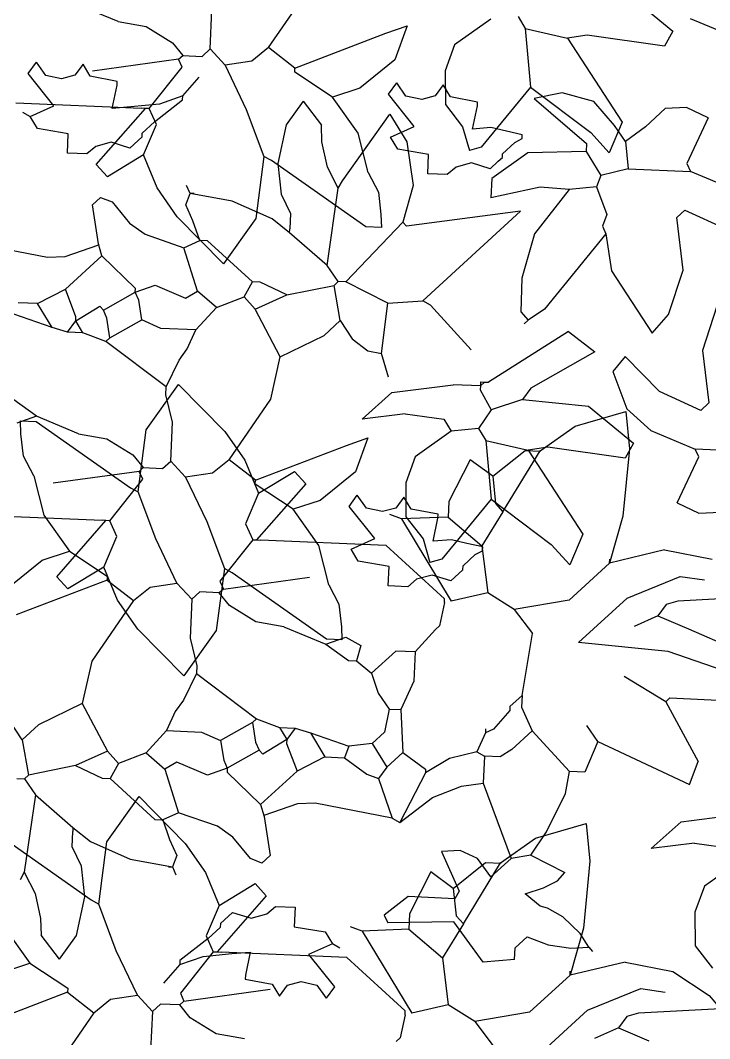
# Model space of a CAD drawing. Header units: inches. Extents: x 78.7 to 90.4, y 46.3 to 56.4.
# Drawn here: x 80.392 to 80.958, y 54.923 to 55.758 of the extents above; entities that cross this region are included whole.
import ezdxf

# ---------------------------------------------------------------- set-up
doc = ezdxf.new("R2010")
doc.units = ezdxf.units.IN
doc.header["$MEASUREMENT"] = 0
doc.layers.add('VERDE_siepe', color=96, linetype='Continuous')

msp = doc.modelspace()

# ---------------------------------------------------------------- linework, layer by layer
at = {"layer": 'VERDE_siepe'}
for p, q in [((80.5958, 55.73613), (80.62989, 55.78571)), ((80.89067, 55.7801), (80.92765, 55.74976)), ((80.47224, 55.75747), (80.43775, 55.77175)), ((80.54787, 55.73502), (80.54926, 55.76689)), ((80.80049, 55.76169), (80.80645, 55.75186)), ((80.47224, 55.75747), (80.4954, 55.75341)), ((80.4954, 55.75341), (80.51681, 55.74019)), ((80.69208, 55.74789), (80.70964, 55.75404)), ((80.70964, 55.75404), (80.69943, 55.72609)), ((80.77805, 55.75947), (80.7484, 55.73842)), ((80.80645, 55.75186), (80.84121, 55.74395)), ((80.80645, 55.75186), (80.81073, 55.70379)), ((80.94181, 55.76013), (80.97821, 55.7449)), ((80.61741, 55.71922), (80.69208, 55.74789)), ((80.85728, 55.74644), (80.84121, 55.74395)), ((80.84121, 55.74395), (80.88608, 55.67496)), ((80.92073, 55.7373), (80.85728, 55.74644)), ((80.92765, 55.74976), (80.92073, 55.7373)), ((80.51681, 55.74019), (80.52529, 55.72963)), ((80.5958, 55.73613), (80.58212, 55.72506)), ((80.61741, 55.71922), (80.5958, 55.73613)), ((80.7484, 55.73842), (80.74066, 55.71706)), ((80.52197, 55.72657), (80.52529, 55.72963)), ((80.52529, 55.72963), (80.54123, 55.72893)), ((80.54123, 55.72893), (80.54787, 55.73502)), ((80.56006, 55.72172), (80.54787, 55.73502)), ((80.39849, 55.71483), (80.40527, 55.72411)), ((80.41289, 55.71334), (80.40527, 55.72411)), ((80.44351, 55.72244), (80.43688, 55.71344)), ((80.44947, 55.7126), (80.44351, 55.72244)), ((80.52197, 55.72657), (80.45132, 55.71689)), ((80.49786, 55.68613), (80.52488, 55.72007)), ((80.52488, 55.72007), (80.52197, 55.72657)), ((80.58212, 55.72506), (80.56006, 55.72172)), ((80.56006, 55.72172), (80.57745, 55.68533)), ((80.61728, 55.71604), (80.61741, 55.71922)), ((80.69943, 55.72609), (80.67056, 55.70277)), ((80.41968, 55.68836), (80.39849, 55.71483)), ((80.42585, 55.71049), (80.41289, 55.71334)), ((80.43688, 55.71344), (80.42585, 55.71049)), ((80.47163, 55.70845), (80.44947, 55.7126)), ((80.52538, 55.69653), (80.53881, 55.7119)), ((80.6483, 55.69554), (80.61728, 55.71604)), ((80.74066, 55.71706), (80.74092, 55.68941)), ((80.46747, 55.68628), (80.47149, 55.70526)), ((80.47149, 55.70526), (80.47163, 55.70845)), ((80.67056, 55.70277), (80.6483, 55.69554)), ((80.69416, 55.69788), (80.70094, 55.70716)), ((80.70855, 55.6964), (80.70094, 55.70716)), ((80.73917, 55.70549), (80.73255, 55.69649)), ((80.74513, 55.69566), (80.73917, 55.70549)), ((80.81073, 55.70379), (80.77027, 55.65447)), ((80.81073, 55.70379), (80.86019, 55.66651)), ((80.5021, 55.67519), (80.52524, 55.69334)), ((80.52538, 55.69653), (80.5062, 55.68985)), ((80.52524, 55.69334), (80.52538, 55.69653)), ((80.66935, 55.66589), (80.6483, 55.69554)), ((80.71534, 55.67142), (80.69416, 55.69788)), ((80.72152, 55.69355), (80.70855, 55.6964)), ((80.73255, 55.69649), (80.72152, 55.69355)), ((80.76729, 55.6915), (80.74513, 55.69566)), ((80.83669, 55.69915), (80.81367, 55.69435)), ((80.81367, 55.69435), (80.85674, 55.65736)), ((80.86276, 55.69187), (80.83669, 55.69915)), ((80.38826, 55.69091), (80.49149, 55.68641)), ((80.40015, 55.67964), (80.41968, 55.68836)), ((80.45436, 55.64015), (80.49467, 55.68627)), ((80.48265, 55.68745), (80.46747, 55.68628)), ((80.5062, 55.68985), (80.48265, 55.68745)), ((80.49467, 55.68627), (80.49149, 55.68641)), ((80.49786, 55.68613), (80.49467, 55.68627)), ((80.50368, 55.67311), (80.49786, 55.68613)), ((80.57745, 55.68533), (80.59191, 55.64691)), ((80.62414, 55.69222), (80.61015, 55.67275)), ((80.62414, 55.69222), (80.63924, 55.67241)), ((80.74092, 55.68941), (80.75504, 55.6711)), ((80.76314, 55.66933), (80.76715, 55.68831)), ((80.76715, 55.68831), (80.76729, 55.6915)), ((80.87974, 55.67231), (80.86276, 55.69187)), ((80.92114, 55.68625), (80.90522, 55.6712)), ((80.93877, 55.68702), (80.92114, 55.68625)), ((80.95662, 55.67854), (80.93877, 55.68702)), ((80.39391, 55.68311), (80.40015, 55.67964)), ((80.4061, 55.6698), (80.40015, 55.67964)), ((80.65641, 55.62697), (80.69526, 55.68163)), ((80.69526, 55.68163), (80.70933, 55.65872)), ((80.95662, 55.67854), (80.93902, 55.641)), ((80.43145, 55.66551), (80.4061, 55.6698)), ((80.49213, 55.66605), (80.5021, 55.67519)), ((80.49301, 55.64804), (80.50368, 55.67311)), ((80.61015, 55.67275), (80.60332, 55.64106)), ((80.63954, 55.6589), (80.63924, 55.67241)), ((80.69581, 55.66269), (80.71534, 55.67142)), ((80.75504, 55.6711), (80.76058, 55.6517)), ((80.77831, 55.67051), (80.76314, 55.66933)), ((80.79096, 55.66746), (80.77831, 55.67051)), ((80.88608, 55.67496), (80.87541, 55.64989)), ((80.88874, 55.65916), (80.87974, 55.67231)), ((80.90522, 55.6712), (80.88874, 55.65916)), ((80.43075, 55.64957), (80.43145, 55.66551)), ((80.48866, 55.65982), (80.49199, 55.66287)), ((80.49199, 55.66287), (80.49213, 55.66605)), ((80.67752, 55.63361), (80.66935, 55.66589)), ((80.70177, 55.65285), (80.69581, 55.66269)), ((80.80392, 55.66463), (80.79096, 55.66746)), ((80.79777, 55.65825), (80.80378, 55.66144)), ((80.80378, 55.66144), (80.80392, 55.66463)), ((80.86019, 55.66651), (80.87541, 55.64989)), ((80.45397, 55.655), (80.44669, 55.64888)), ((80.46666, 55.65844), (80.45397, 55.655)), ((80.48201, 55.65373), (80.46666, 55.65844)), ((80.48866, 55.65982), (80.48201, 55.65373)), ((80.64409, 55.63814), (80.63954, 55.6589)), ((80.72711, 55.64856), (80.70177, 55.65285)), ((80.70933, 55.65872), (80.71432, 55.62308)), ((80.77027, 55.65447), (80.76058, 55.6517)), ((80.78779, 55.6491), (80.79777, 55.65825)), ((80.85674, 55.65736), (80.85646, 55.65099)), ((80.88874, 55.65916), (80.89096, 55.63672)), ((80.44669, 55.64888), (80.43075, 55.64957)), ((80.49301, 55.64804), (80.4635, 55.63017)), ((80.50429, 55.62096), (80.49301, 55.64804)), ((80.59191, 55.64691), (80.58528, 55.59593)), ((80.59815, 55.64345), (80.59191, 55.64691)), ((80.67557, 55.58901), (80.59815, 55.64345)), ((80.72642, 55.63263), (80.72711, 55.64856)), ((80.80853, 55.64989), (80.77888, 55.62883)), ((80.78432, 55.64288), (80.78765, 55.64592)), ((80.78765, 55.64592), (80.78779, 55.6491)), ((80.85646, 55.65099), (80.80853, 55.64989)), ((80.85646, 55.65099), (80.86838, 55.63131)), ((80.4635, 55.63017), (80.45436, 55.64015)), ((80.60332, 55.64106), (80.60604, 55.6158)), ((80.65295, 55.62073), (80.64409, 55.63814)), ((80.74963, 55.63805), (80.74235, 55.63193)), ((80.76233, 55.6415), (80.74963, 55.63805)), ((80.77768, 55.63678), (80.76233, 55.6415)), ((80.78432, 55.64288), (80.77768, 55.63678)), ((80.89096, 55.63672), (80.86838, 55.63131)), ((80.89096, 55.63672), (80.94193, 55.63449)), ((80.93902, 55.641), (80.94193, 55.63449)), ((80.65295, 55.62073), (80.65641, 55.62697)), ((80.67752, 55.63361), (80.68591, 55.61764)), ((80.74235, 55.63193), (80.72642, 55.63263)), ((80.77888, 55.62883), (80.77819, 55.6129)), ((80.86838, 55.63131), (80.86477, 55.62189)), ((80.97832, 55.61926), (80.94193, 55.63449)), ((80.52084, 55.5972), (80.50429, 55.62096)), ((80.53146, 55.61645), (80.52856, 55.62297)), ((80.6438, 55.5573), (80.65295, 55.62073)), ((80.71432, 55.62308), (80.706, 55.59289)), ((80.81865, 55.62161), (80.77819, 55.6129)), ((80.84233, 55.61968), (80.81405, 55.58342)), ((80.84233, 55.61969), (80.81865, 55.62161)), ((80.86477, 55.62189), (80.84233, 55.61968)), ((80.86477, 55.62189), (80.87335, 55.59918)), ((80.45126, 55.60719), (80.4579, 55.61328)), ((80.4579, 55.61328), (80.46732, 55.60967)), ((80.52786, 55.60703), (80.53146, 55.61645)), ((80.53464, 55.61631), (80.53146, 55.61645)), ((80.56598, 55.61012), (80.53146, 55.61645)), ((80.59861, 55.59556), (80.56598, 55.61012)), ((80.60604, 55.6158), (80.61375, 55.6001)), ((80.68591, 55.61764), (80.68803, 55.59912)), ((80.45623, 55.57505), (80.45126, 55.60719)), ((80.46732, 55.60967), (80.48176, 55.59209)), ((80.53367, 55.59402), (80.52786, 55.60703)), ((80.80261, 55.6019), (80.70905, 55.58956)), ((80.72233, 55.52833), (80.80261, 55.6019)), ((80.93736, 55.60277), (80.9307, 55.59668)), ((80.93736, 55.60277), (80.97107, 55.58733)), ((80.55874, 55.55869), (80.52084, 55.5972)), ((80.53935, 55.5778), (80.53367, 55.59402)), ((80.58528, 55.59593), (80.55874, 55.55869)), ((80.61305, 55.58417), (80.59861, 55.59556)), ((80.61375, 55.6001), (80.61319, 55.58736)), ((80.68803, 55.59912), (80.68832, 55.58846)), ((80.87335, 55.59918), (80.86976, 55.58976)), ((80.93588, 55.55354), (80.9307, 55.59668)), ((80.48176, 55.59209), (80.49445, 55.58297)), ((80.61305, 55.58417), (80.61319, 55.58736)), ((80.65917, 55.54385), (80.706, 55.59289)), ((80.68832, 55.58846), (80.67557, 55.58901)), ((80.70905, 55.58956), (80.706, 55.59289)), ((80.86976, 55.58976), (80.87266, 55.58325)), ((80.35095, 55.57644), (80.41426, 55.56411)), ((80.49445, 55.58297), (80.52633, 55.57199)), ((80.52633, 55.57199), (80.53935, 55.5778)), ((80.54573, 55.57753), (80.53935, 55.5778)), ((80.58257, 55.544), (80.54573, 55.57753)), ((80.6438, 55.5573), (80.61305, 55.58417)), ((80.81405, 55.58342), (80.80367, 55.54702)), ((80.87266, 55.58325), (80.82209, 55.5216)), ((80.87266, 55.58324), (80.87722, 55.55303)), ((80.42876, 55.56469), (80.45645, 55.57434)), ((80.45901, 55.56535), (80.45623, 55.57505)), ((80.53755, 55.53639), (80.52633, 55.57199)), ((80.41426, 55.56411), (80.42876, 55.56469)), ((80.42908, 55.53793), (80.45901, 55.56535)), ((80.48657, 55.53861), (80.45901, 55.56535)), ((80.6528, 55.54413), (80.6438, 55.5573)), ((80.87722, 55.55303), (80.91061, 55.50179)), ((80.92405, 55.51716), (80.93588, 55.55354)), ((80.57564, 55.53154), (80.58257, 55.544)), ((80.58894, 55.54372), (80.58257, 55.544)), ((80.61083, 55.53319), (80.58894, 55.54372)), ((80.64948, 55.54108), (80.6528, 55.54413)), ((80.65917, 55.54385), (80.6528, 55.54413)), ((80.69352, 55.5264), (80.65917, 55.54385)), ((80.80367, 55.54702), (80.80284, 55.51926)), ((80.40622, 55.52615), (80.42908, 55.53793)), ((80.43767, 55.5152), (80.42908, 55.53793)), ((80.46025, 55.52061), (80.48643, 55.53543)), ((80.48643, 55.53543), (80.50263, 55.5411)), ((80.48643, 55.53543), (80.48657, 55.53861)), ((80.48934, 55.52891), (80.48643, 55.53543)), ((80.50263, 55.5411), (80.52771, 55.53043)), ((80.52771, 55.53043), (80.53755, 55.53639)), ((80.55292, 55.52295), (80.53755, 55.53639)), ((80.61083, 55.53319), (80.64948, 55.54108)), ((80.65459, 55.51213), (80.64948, 55.54108)), ((80.40622, 55.52615), (80.3903, 55.52684)), ((80.49183, 55.51284), (80.48934, 55.52891)), ((80.55292, 55.52295), (80.57564, 55.53154)), ((80.58478, 55.52156), (80.57564, 55.53154)), ((80.58478, 55.52156), (80.61083, 55.53319)), ((80.68853, 55.48511), (80.69352, 55.5264)), ((80.69352, 55.5264), (80.72233, 55.52833)), ((80.72857, 55.52487), (80.72233, 55.52833)), ((80.41814, 55.50648), (80.40622, 55.52615)), ((80.43753, 55.51202), (80.4572, 55.52393)), ((80.4572, 55.52393), (80.46025, 55.52061)), ((80.46315, 55.51409), (80.46025, 55.52061)), ((80.53616, 55.50453), (80.55292, 55.52295)), ((80.60541, 55.48236), (80.58478, 55.52156)), ((80.76209, 55.48829), (80.72857, 55.52487)), ((80.80284, 55.51926), (80.80893, 55.5126)), ((80.82209, 55.5216), (80.80893, 55.5126)), ((80.96372, 55.5241), (80.95189, 55.48772)), ((80.41814, 55.50648), (80.38669, 55.51743)), ((80.43074, 55.50274), (80.43753, 55.51202)), ((80.43753, 55.51202), (80.43767, 55.5152)), ((80.44348, 55.50218), (80.43753, 55.51202)), ((80.46565, 55.49803), (80.46315, 55.51409)), ((80.46565, 55.49803), (80.49183, 55.51284)), ((80.50748, 55.50578), (80.49183, 55.51284)), ((80.6413, 55.49995), (80.65459, 55.51213)), ((80.65459, 55.51213), (80.66449, 55.4971)), ((80.80893, 55.5126), (80.80561, 55.50956)), ((80.91061, 55.50179), (80.92405, 55.51716)), ((80.43074, 55.50274), (80.41814, 55.50648)), ((80.44348, 55.50218), (80.43074, 55.50274)), ((80.46232, 55.49498), (80.44348, 55.50218)), ((80.53616, 55.50453), (80.50748, 55.50578)), ((80.52909, 55.48888), (80.53616, 55.50453)), ((80.84182, 55.50334), (80.77616, 55.46152)), ((80.84182, 55.50334), (80.86344, 55.48644)), ((80.46232, 55.49498), (80.46565, 55.49803)), ((80.51177, 55.45771), (80.46232, 55.49498)), ((80.60541, 55.48236), (80.6413, 55.49995)), ((80.66449, 55.4971), (80.67726, 55.48733)), ((80.5223, 55.47959), (80.52909, 55.48888)), ((80.67726, 55.48733), (80.68853, 55.48511)), ((80.69407, 55.46572), (80.68853, 55.48511)), ((80.86344, 55.48644), (80.81106, 55.4568)), ((80.95189, 55.48772), (80.95706, 55.44459)), ((80.51177, 55.45771), (80.5223, 55.47959)), ((80.59752, 55.44759), (80.60541, 55.48236)), ((80.88849, 55.48269), (80.87838, 55.47037)), ((80.9167, 55.45394), (80.88849, 55.48269)), ((80.87838, 55.47037), (80.88969, 55.43976)), ((80.49536, 55.42257), (80.5219, 55.4598)), ((80.5219, 55.4598), (80.5598, 55.4213)), ((80.69687, 55.45314), (80.74735, 55.45958)), ((80.76965, 55.4586), (80.74735, 55.45958)), ((80.76979, 55.4618), (80.76965, 55.4586)), ((80.77297, 55.46166), (80.76965, 55.4586)), ((80.76979, 55.4618), (80.77297, 55.46166)), ((80.77297, 55.46166), (80.77616, 55.46152)), ((80.5115, 55.45134), (80.51177, 55.45771)), ((80.51689, 55.42876), (80.5115, 55.45134)), ((80.67246, 55.43117), (80.69687, 55.45314)), ((80.76965, 55.4586), (80.76951, 55.45542)), ((80.76951, 55.45542), (80.77837, 55.43907)), ((80.81106, 55.4568), (80.80428, 55.44752)), ((80.95041, 55.4385), (80.9167, 55.45394)), ((80.40538, 55.43362), (80.38682, 55.4472)), ((80.56343, 55.398), (80.59752, 55.44759)), ((80.80428, 55.44752), (80.77837, 55.43907)), ((80.80428, 55.44752), (80.8583, 55.44197)), ((80.95041, 55.4385), (80.95706, 55.44459)), ((80.708, 55.43576), (80.67246, 55.43117)), ((80.708, 55.43576), (80.73972, 55.43118)), ((80.77837, 55.43907), (80.76812, 55.42356)), ((80.84729, 55.42565), (80.88886, 55.43766)), ((80.8583, 55.44197), (80.89528, 55.41163)), ((80.88886, 55.43766), (80.89191, 55.40682)), ((80.88969, 55.43976), (80.90944, 55.422)), ((80.40538, 55.43362), (80.38917, 55.42794)), ((80.39232, 55.43004), (80.40507, 55.42948)), ((80.39261, 55.41937), (80.39232, 55.43004)), ((80.40507, 55.42948), (80.48249, 55.37504)), ((80.43987, 55.41934), (80.40538, 55.43362)), ((80.5155, 55.39689), (80.51689, 55.42876)), ((80.73972, 55.43118), (80.74568, 55.42134)), ((80.39473, 55.40085), (80.39261, 55.41937)), ((80.43987, 55.41934), (80.46303, 55.41528)), ((80.48873, 55.37158), (80.49536, 55.42257)), ((80.5598, 55.4213), (80.57635, 55.39754)), ((80.74568, 55.42134), (80.71603, 55.40029)), ((80.76812, 55.42356), (80.74568, 55.42134)), ((80.76812, 55.42356), (80.77408, 55.41373)), ((80.81856, 55.40541), (80.84729, 55.42565)), ((80.90944, 55.422), (80.94584, 55.40677)), ((80.46303, 55.41528), (80.48445, 55.40206)), ((80.58504, 55.3811), (80.65971, 55.40976)), ((80.65971, 55.40976), (80.67727, 55.41591)), ((80.67727, 55.41591), (80.66706, 55.38796)), ((80.77408, 55.41373), (80.80884, 55.40582)), ((80.77408, 55.41373), (80.77836, 55.36566)), ((80.89528, 55.41163), (80.88836, 55.39917)), ((80.48445, 55.40206), (80.49292, 55.3915)), ((80.77977, 55.38442), (80.80623, 55.40562)), ((80.78808, 55.35533), (80.81856, 55.40541)), ((80.80623, 55.40562), (80.81898, 55.40507)), ((80.82491, 55.40831), (80.80884, 55.40582)), ((80.80884, 55.40582), (80.85371, 55.33683)), ((80.88836, 55.39917), (80.82491, 55.40831)), ((80.89191, 55.40682), (80.88658, 55.35177)), ((80.94874, 55.40027), (80.94584, 55.40677)), ((80.99681, 55.40455), (80.94584, 55.40677)), ((80.40312, 55.38489), (80.39473, 55.40085)), ((80.50886, 55.3908), (80.5155, 55.39689)), ((80.5277, 55.3836), (80.5155, 55.39689)), ((80.56343, 55.398), (80.54975, 55.38693)), ((80.58504, 55.3811), (80.56343, 55.398)), ((80.57635, 55.39754), (80.58763, 55.37046)), ((80.71603, 55.40029), (80.70829, 55.37893)), ((80.76121, 55.39801), (80.74375, 55.36365)), ((80.77977, 55.38442), (80.76121, 55.39801)), ((80.93114, 55.36273), (80.94874, 55.40027)), ((80.40312, 55.38489), (80.41129, 55.35261)), ((80.4896, 55.38845), (80.41895, 55.37876)), ((80.4896, 55.38845), (80.49292, 55.3915)), ((80.49251, 55.38194), (80.4896, 55.38845)), ((80.49292, 55.3915), (80.50886, 55.3908)), ((80.54975, 55.38693), (80.5277, 55.3836)), ((80.58763, 55.37046), (80.61714, 55.38833)), ((80.61714, 55.38833), (80.62628, 55.37835)), ((80.66706, 55.38796), (80.63819, 55.36465)), ((80.77977, 55.38442), (80.78198, 55.36199)), ((80.46549, 55.348), (80.49251, 55.38194)), ((80.5277, 55.3836), (80.54508, 55.34721)), ((80.58491, 55.37791), (80.58504, 55.3811)), ((80.61593, 55.35741), (80.58491, 55.37791)), ((80.62628, 55.37835), (80.58597, 55.33223)), ((80.70829, 55.37893), (80.70855, 55.35128)), ((80.48249, 55.37504), (80.48873, 55.37158)), ((80.50319, 55.33316), (80.48873, 55.37158)), ((80.58763, 55.37046), (80.57696, 55.34538)), ((80.66179, 55.35975), (80.66857, 55.36903)), ((80.67618, 55.35827), (80.66857, 55.36903)), ((80.63819, 55.36465), (80.61593, 55.35741)), ((80.68298, 55.33329), (80.66179, 55.35975)), ((80.7068, 55.36736), (80.70018, 55.35837)), ((80.71276, 55.35753), (80.7068, 55.36736)), ((80.77836, 55.36566), (80.7379, 55.31634)), ((80.74375, 55.36365), (80.74319, 55.35091)), ((80.77836, 55.36566), (80.82782, 55.32839)), ((80.78198, 55.36199), (80.78808, 55.35533)), ((80.93114, 55.36273), (80.949, 55.35425)), ((80.35589, 55.35278), (80.45912, 55.34828)), ((80.41129, 55.35261), (80.43234, 55.32296)), ((80.63698, 55.32776), (80.61593, 55.35741)), ((80.68915, 55.35542), (80.67618, 55.35827)), ((80.70018, 55.35837), (80.68915, 55.35542)), ((80.70482, 55.34939), (80.6954, 55.353)), ((80.74319, 55.35091), (80.70482, 55.34939)), ((80.70855, 55.35128), (80.72268, 55.33297)), ((80.73492, 55.35337), (80.71276, 55.35753)), ((80.73478, 55.35018), (80.73492, 55.35337)), ((80.74319, 55.35091), (80.77089, 55.32735)), ((80.78808, 55.35533), (80.77089, 55.32735)), ((80.88658, 55.35177), (80.87562, 55.31321)), ((80.949, 55.35425), (80.96662, 55.35501)), ((80.42199, 55.30202), (80.4623, 55.34814)), ((80.4623, 55.34814), (80.45912, 55.34828)), ((80.46549, 55.348), (80.4623, 55.34814)), ((80.47131, 55.33498), (80.46549, 55.348)), ((80.54508, 55.34721), (80.55954, 55.30879)), ((80.57696, 55.34538), (80.58278, 55.33237)), ((80.70482, 55.34939), (80.74561, 55.28205)), ((80.73077, 55.3312), (80.73478, 55.35018)), ((80.46064, 55.30991), (80.47131, 55.33498)), ((80.85371, 55.33683), (80.84304, 55.31176)), ((80.52058, 55.29677), (80.50319, 55.33316)), ((80.58278, 55.33237), (80.55576, 55.29843)), ((80.58278, 55.33237), (80.58597, 55.33223)), ((80.58597, 55.33223), (80.58915, 55.33209)), ((80.69238, 55.32759), (80.58915, 55.33209)), ((80.64515, 55.29548), (80.63698, 55.32776)), ((80.66344, 55.32456), (80.68298, 55.33329)), ((80.74028, 55.284), (80.69238, 55.32759)), ((80.72268, 55.33297), (80.72821, 55.31358)), ((80.74594, 55.33238), (80.73077, 55.3312)), ((80.75859, 55.32933), (80.74594, 55.33238)), ((80.77155, 55.3265), (80.75859, 55.32933)), ((80.77089, 55.32735), (80.7756, 55.28884)), ((80.77141, 55.32331), (80.77155, 55.3265)), ((80.82782, 55.32839), (80.84304, 55.31176)), ((80.41008, 55.31572), (80.43234, 55.32296)), ((80.43234, 55.32296), (80.46337, 55.30246)), ((80.6694, 55.31473), (80.66344, 55.32456)), ((80.75542, 55.31098), (80.7654, 55.32012)), ((80.7654, 55.32012), (80.77141, 55.32331)), ((80.92078, 55.32402), (80.87562, 55.31321)), ((80.92078, 55.32402), (80.95979, 55.31633)), ((80.38121, 55.29241), (80.41008, 55.31572)), ((80.46064, 55.30991), (80.43113, 55.29204)), ((80.47192, 55.28283), (80.46064, 55.30991)), ((80.69474, 55.31043), (80.6694, 55.31473)), ((80.69405, 55.2945), (80.69474, 55.31043)), ((80.7379, 55.31634), (80.72821, 55.31358)), ((80.75529, 55.30779), (80.75542, 55.31098)), ((80.87562, 55.31321), (80.84237, 55.28274)), ((80.87562, 55.31321), (80.87576, 55.3164)), ((80.43113, 55.29204), (80.42199, 55.30202)), ((80.46337, 55.30246), (80.46323, 55.29927)), ((80.55954, 55.30879), (80.55291, 55.2578)), ((80.55867, 55.29192), (80.62933, 55.30161)), ((80.56578, 55.30532), (80.55954, 55.30879)), ((80.6432, 55.25088), (80.56578, 55.30532)), ((80.72996, 55.30337), (80.71726, 55.29992)), ((80.74531, 55.29865), (80.72996, 55.30337)), ((80.75195, 55.30475), (80.74531, 55.29865)), ((80.75195, 55.30475), (80.75529, 55.30779)), ((80.88998, 55.28444), (80.93361, 55.30227)), ((80.93361, 55.30227), (80.95362, 55.29936)), ((80.46323, 55.29927), (80.38856, 55.27061)), ((80.46323, 55.29927), (80.48484, 55.28237)), ((80.48484, 55.28237), (80.49852, 55.29344)), ((80.49852, 55.29344), (80.52058, 55.29677)), ((80.52058, 55.29677), (80.53277, 55.28348)), ((80.55576, 55.29843), (80.55867, 55.29192)), ((80.64515, 55.29548), (80.65354, 55.27952)), ((80.70998, 55.2938), (80.69405, 55.2945)), ((80.71726, 55.29992), (80.70998, 55.2938)), ((80.53941, 55.28956), (80.53277, 55.28348)), ((80.55535, 55.28887), (80.53941, 55.28956)), ((80.55867, 55.29192), (80.55535, 55.28887)), ((80.56383, 55.27831), (80.55535, 55.28887)), ((80.74014, 55.28081), (80.74028, 55.284)), ((80.7756, 55.28884), (80.74561, 55.28205)), ((80.79735, 55.27513), (80.7756, 55.28884)), ((80.85008, 55.24809), (80.88998, 55.28444)), ((80.9989, 55.28549), (80.93172, 55.28204)), ((80.48484, 55.28237), (80.45075, 55.23278)), ((80.48847, 55.25907), (80.47192, 55.28283)), ((80.53277, 55.28348), (80.53138, 55.25161)), ((80.58524, 55.26509), (80.56383, 55.27831)), ((80.65354, 55.27952), (80.65566, 55.261)), ((80.74014, 55.28081), (80.73612, 55.26183)), ((80.84237, 55.28274), (80.79735, 55.27513)), ((80.92202, 55.27927), (80.91524, 55.26999)), ((80.93172, 55.28204), (80.92202, 55.27927)), ((80.79735, 55.27513), (80.81245, 55.25532)), ((80.91524, 55.26999), (80.8957, 55.26126)), ((80.91524, 55.26999), (80.9403, 55.25932)), ((80.52637, 55.22056), (80.48847, 55.25907)), ((80.6084, 55.26102), (80.58524, 55.26509)), ((80.6084, 55.26102), (80.64289, 55.24675)), ((80.65566, 55.261), (80.65595, 55.25033)), ((80.73612, 55.26183), (80.7328, 55.25879)), ((80.9403, 55.25932), (80.98103, 55.24158)), ((80.55291, 55.2578), (80.52637, 55.22056)), ((80.53138, 55.25161), (80.53678, 55.22903)), ((80.64289, 55.24675), (80.6591, 55.25243)), ((80.65595, 55.25033), (80.6432, 55.25088)), ((80.6591, 55.25243), (80.67156, 55.2455)), ((80.7328, 55.25879), (80.71603, 55.24037)), ((80.80385, 55.20462), (80.81245, 55.25532)), ((80.64289, 55.24675), (80.66145, 55.23317)), ((80.67156, 55.2455), (80.66782, 55.23289)), ((80.92379, 55.24079), (80.85008, 55.24809)), ((80.7001, 55.24106), (80.68015, 55.22278)), ((80.71603, 55.24037), (80.7001, 55.24106)), ((80.71603, 55.24037), (80.71504, 55.21643)), ((80.97752, 55.22212), (80.92379, 55.24079)), ((80.45075, 55.23278), (80.44286, 55.19801)), ((80.53678, 55.22903), (80.5365, 55.22266)), ((80.66145, 55.23317), (80.66782, 55.23289)), ((80.66782, 55.23289), (80.68015, 55.22278)), ((80.5365, 55.22266), (80.52597, 55.20077)), ((80.5365, 55.22266), (80.58595, 55.18539)), ((80.68015, 55.22278), (80.68583, 55.20657)), ((80.92174, 55.19948), (80.88752, 55.22013)), ((80.71504, 55.21643), (80.70439, 55.19299)), ((80.52597, 55.20077), (80.51918, 55.19149)), ((80.68583, 55.20657), (80.69483, 55.19341)), ((80.80385, 55.20462), (80.79387, 55.19548)), ((80.80385, 55.20462), (80.80343, 55.19506)), ((80.92174, 55.19948), (80.92506, 55.20253)), ((80.92506, 55.20253), (80.97604, 55.2003)), ((80.44286, 55.19801), (80.40697, 55.18042)), ((80.44286, 55.19801), (80.46349, 55.1588)), ((80.69483, 55.19341), (80.69082, 55.17443)), ((80.69483, 55.19341), (80.70439, 55.19299)), ((80.70439, 55.19299), (80.70604, 55.15781)), ((80.79374, 55.19229), (80.7803, 55.17692)), ((80.79387, 55.19548), (80.79374, 55.19229)), ((80.80343, 55.19506), (80.81216, 55.17553)), ((80.92174, 55.19948), (80.94833, 55.15044)), ((80.51918, 55.19149), (80.51211, 55.17584)), ((80.58595, 55.18539), (80.58262, 55.18234)), ((80.58595, 55.18539), (80.60479, 55.17818)), ((80.39368, 55.16824), (80.38378, 55.18327)), ((80.40697, 55.18042), (80.39368, 55.16824)), ((80.51211, 55.17584), (80.49535, 55.15742)), ((80.51211, 55.17584), (80.54079, 55.17459)), ((80.58262, 55.18234), (80.55645, 55.16753)), ((80.58262, 55.18234), (80.58512, 55.16628)), ((80.60479, 55.17818), (80.61074, 55.16835)), ((80.60479, 55.17818), (80.61753, 55.17763)), ((80.61753, 55.17763), (80.61074, 55.16835)), ((80.61753, 55.17763), (80.63013, 55.17389)), ((80.77392, 55.1772), (80.77379, 55.174)), ((80.7803, 55.17692), (80.77379, 55.174)), ((80.81216, 55.17553), (80.79554, 55.16029)), ((80.81216, 55.17553), (80.84263, 55.14227)), ((80.86605, 55.16679), (80.85704, 55.17995)), ((80.39368, 55.16824), (80.39879, 55.13928)), ((80.54079, 55.17459), (80.55645, 55.16753)), ((80.55645, 55.16753), (80.55893, 55.15145)), ((80.61074, 55.16835), (80.59107, 55.15644)), ((80.61074, 55.16835), (80.6106, 55.16517)), ((80.63013, 55.17389), (80.66159, 55.16294)), ((80.63013, 55.17389), (80.64205, 55.15422)), ((80.69082, 55.17443), (80.68084, 55.16529)), ((80.77379, 55.174), (80.76673, 55.15836)), ((80.46349, 55.1588), (80.43744, 55.14717)), ((80.46349, 55.1588), (80.47263, 55.14883)), ((80.58802, 55.15976), (80.56184, 55.14494)), ((80.58512, 55.16628), (80.58802, 55.15976)), ((80.59107, 55.15644), (80.58802, 55.15976)), ((80.6106, 55.16517), (80.61919, 55.14244)), ((80.66159, 55.16294), (80.65798, 55.15352)), ((80.68084, 55.16529), (80.66159, 55.16294)), ((80.68084, 55.16529), (80.69275, 55.14562)), ((80.79554, 55.16029), (80.7857, 55.15433)), ((80.86605, 55.16679), (80.85538, 55.14172)), ((80.86605, 55.16679), (80.94112, 55.1316)), ((80.49535, 55.15742), (80.47263, 55.14883)), ((80.49535, 55.15742), (80.51073, 55.14398)), ((80.55893, 55.15145), (80.56184, 55.14494)), ((80.64205, 55.15422), (80.61919, 55.14244)), ((80.64205, 55.15422), (80.65798, 55.15352)), ((80.65798, 55.15352), (80.67654, 55.13994)), ((80.70604, 55.15781), (80.69275, 55.14562)), ((80.70604, 55.15781), (80.72461, 55.14423)), ((80.74414, 55.15296), (80.72447, 55.14105)), ((80.76673, 55.15836), (80.74414, 55.15296)), ((80.76673, 55.15836), (80.77295, 55.15489)), ((80.77295, 55.15489), (80.77198, 55.13259)), ((80.7857, 55.15433), (80.77295, 55.15489)), ((80.94112, 55.1316), (80.94833, 55.15044)), ((80.43744, 55.14717), (80.39879, 55.13928)), ((80.43744, 55.14717), (80.45933, 55.13664)), ((80.47263, 55.14883), (80.4657, 55.13637)), ((80.52056, 55.14994), (80.51073, 55.14398)), ((80.51073, 55.14398), (80.52194, 55.10837)), ((80.54564, 55.13927), (80.52056, 55.14994)), ((80.56184, 55.14494), (80.54564, 55.13927)), ((80.56184, 55.14494), (80.5617, 55.14176)), ((80.61919, 55.14244), (80.58926, 55.11502)), ((80.69275, 55.14562), (80.68596, 55.13634)), ((80.72461, 55.14423), (80.72447, 55.14105)), ((80.83942, 55.12409), (80.84263, 55.14227)), ((80.85538, 55.14172), (80.84263, 55.14227)), ((80.3891, 55.13652), (80.39547, 55.13624)), ((80.39879, 55.13928), (80.39547, 55.13624)), ((80.39547, 55.13624), (80.40447, 55.12307)), ((80.45933, 55.13664), (80.4657, 55.13637)), ((80.4657, 55.13637), (80.50254, 55.10284)), ((80.5617, 55.14176), (80.58926, 55.11502)), ((80.67654, 55.13994), (80.68596, 55.13634)), ((80.68596, 55.13634), (80.69732, 55.10393)), ((80.72447, 55.14105), (80.70354, 55.10046)), ((80.73022, 55.12087), (80.75409, 55.13027)), ((80.75409, 55.13027), (80.77198, 55.13259)), ((80.77198, 55.13259), (80.79483, 55.07095)), ((80.40447, 55.12307), (80.39532, 55.05964)), ((80.40447, 55.12307), (80.43522, 55.0962)), ((80.46299, 55.08444), (80.48953, 55.12168)), ((80.48953, 55.12168), (80.52743, 55.08317)), ((80.70354, 55.10046), (80.73022, 55.12087)), ((80.82399, 55.09282), (80.83942, 55.12409)), ((80.58926, 55.11502), (80.59204, 55.10532)), ((80.61951, 55.11568), (80.59182, 55.10603)), ((80.63401, 55.11626), (80.61951, 55.11568)), ((80.69732, 55.10393), (80.63401, 55.11626)), ((80.50254, 55.10284), (80.50892, 55.10256)), ((80.52194, 55.10837), (80.50892, 55.10256)), ((80.50892, 55.10256), (80.5146, 55.08635)), ((80.55382, 55.0974), (80.52194, 55.10837)), ((80.59204, 55.10532), (80.59701, 55.07318)), ((80.69732, 55.10393), (80.70354, 55.10046)), ((80.90987, 55.07894), (80.93428, 55.10091)), ((80.93428, 55.10091), (80.98476, 55.10735)), ((80.43453, 55.08027), (80.43508, 55.09301)), ((80.43522, 55.0962), (80.43508, 55.09301)), ((80.43522, 55.0962), (80.44966, 55.08481)), ((80.56651, 55.08828), (80.55382, 55.0974)), ((80.8109, 55.07343), (80.82399, 55.09282)), ((80.81492, 55.08753), (80.85649, 55.09953)), ((80.85649, 55.09953), (80.85954, 55.06869)), ((80.37271, 55.09136), (80.45012, 55.03691)), ((80.44966, 55.08481), (80.48229, 55.07024)), ((80.45636, 55.03345), (80.46299, 55.08444)), ((80.5146, 55.08635), (80.52041, 55.07333)), ((80.58095, 55.07069), (80.56651, 55.08828)), ((80.78619, 55.06728), (80.81492, 55.08753)), ((80.94541, 55.08353), (80.90987, 55.07894)), ((80.94541, 55.08353), (80.97713, 55.07895)), ((80.44224, 55.06456), (80.43453, 55.08027)), ((80.52743, 55.08317), (80.54398, 55.05941)), ((80.75296, 55.07749), (80.73762, 55.07663)), ((80.73762, 55.07663), (80.75217, 55.04408)), ((80.76732, 55.07072), (80.75296, 55.07749)), ((80.48229, 55.07024), (80.51681, 55.06391)), ((80.52041, 55.07333), (80.51681, 55.06391)), ((80.59037, 55.06709), (80.58095, 55.07069)), ((80.59701, 55.07318), (80.59037, 55.06709)), ((80.7474, 55.0463), (80.77387, 55.06749)), ((80.75571, 55.0172), (80.78619, 55.06728)), ((80.7782, 55.05571), (80.76732, 55.07072)), ((80.77387, 55.06749), (80.78661, 55.06694)), ((80.79483, 55.07095), (80.7782, 55.05571)), ((80.8109, 55.07343), (80.79483, 55.07095)), ((80.8109, 55.07343), (80.83902, 55.05944)), ((80.85954, 55.06869), (80.85421, 55.01364)), ((80.98309, 55.06912), (80.95344, 55.04807)), ((80.39532, 55.05964), (80.39186, 55.0534)), ((80.39532, 55.05964), (80.40418, 55.04223)), ((80.44495, 55.03931), (80.44224, 55.06456)), ((80.51363, 55.06405), (80.51681, 55.06391)), ((80.51681, 55.06391), (80.51972, 55.0574)), ((80.54398, 55.05941), (80.55526, 55.03233)), ((80.72884, 55.05988), (80.71138, 55.02552)), ((80.7474, 55.0463), (80.72884, 55.05988)), ((80.83278, 55.05251), (80.83902, 55.05944)), ((80.55526, 55.03233), (80.58477, 55.0502)), ((80.58477, 55.0502), (80.59391, 55.04022)), ((80.8214, 55.04687), (80.83278, 55.05251)), ((80.40418, 55.04223), (80.40873, 55.02146)), ((80.7474, 55.0463), (80.74961, 55.02386)), ((80.75217, 55.04408), (80.7487, 55.03784)), ((80.80632, 55.04172), (80.8214, 55.04687)), ((80.81866, 55.0316), (80.80632, 55.04172)), ((80.95344, 55.04807), (80.9457, 55.0267)), ((80.43812, 55.00762), (80.44495, 55.03931)), ((80.45012, 55.03691), (80.45636, 55.03345)), ((80.47082, 54.99503), (80.45636, 55.03345)), ((80.59391, 55.04022), (80.5536, 54.9941)), ((80.71046, 55.03951), (80.69065, 55.02441)), ((80.7487, 55.03784), (80.71046, 55.03951)), ((80.55526, 55.03233), (80.5446, 55.00726)), ((80.55961, 55.02054), (80.56626, 55.02664)), ((80.56626, 55.02664), (80.58161, 55.02193)), ((80.58161, 55.02193), (80.5943, 55.02537)), ((80.5943, 55.02537), (80.60158, 55.03149)), ((80.60158, 55.03149), (80.61752, 55.03079)), ((80.61752, 55.03079), (80.61682, 55.01486)), ((80.71138, 55.02552), (80.71082, 55.01278)), ((80.82477, 55.03013), (80.81866, 55.0316)), ((80.83735, 55.02283), (80.82477, 55.03013)), ((80.9457, 55.0267), (80.94596, 54.99905)), ((80.40873, 55.02146), (80.40903, 55.00796)), ((80.55628, 55.0175), (80.55614, 55.01432)), ((80.55961, 55.02054), (80.55628, 55.0175)), ((80.69065, 55.02441), (80.69357, 55.0179)), ((80.74786, 55.01872), (80.69357, 55.0179)), ((80.75571, 55.0172), (80.73853, 54.98922)), ((80.77197, 54.98576), (80.74786, 55.01872)), ((80.74961, 55.02386), (80.75571, 55.0172)), ((80.85142, 55.00931), (80.83735, 55.02283)), ((80.37892, 55.01448), (80.39997, 54.98483)), ((80.55614, 55.01432), (80.54617, 55.00518)), ((80.61682, 55.01486), (80.64217, 55.01057)), ((80.64217, 55.01057), (80.64813, 55.00073)), ((80.67245, 55.01126), (80.66303, 55.01487)), ((80.71082, 55.01278), (80.67245, 55.01126)), ((80.67245, 55.01126), (80.71324, 54.94392)), ((80.71082, 55.01278), (80.73853, 54.98922)), ((80.85421, 55.01364), (80.84325, 54.97508)), ((80.85869, 54.99793), (80.85142, 55.00931)), ((80.42413, 54.98815), (80.40903, 55.00796)), ((80.42413, 54.98815), (80.43812, 55.00762)), ((80.54617, 55.00518), (80.52304, 54.98703)), ((80.5446, 55.00726), (80.55042, 54.99424)), ((80.64813, 55.00073), (80.62859, 54.99201)), ((80.65436, 54.99726), (80.64813, 55.00073)), ((80.79801, 54.99739), (80.80799, 55.00653)), ((80.80799, 55.00653), (80.82522, 55.00001)), ((80.82522, 55.00001), (80.84387, 54.99736)), ((80.48821, 54.95864), (80.47082, 54.99503)), ((80.55042, 54.99424), (80.5234, 54.9603)), ((80.54207, 54.99052), (80.56562, 54.99292)), ((80.55042, 54.99424), (80.5536, 54.9941)), ((80.5536, 54.9941), (80.55678, 54.99396)), ((80.66001, 54.98946), (80.55678, 54.99396)), ((80.56562, 54.99292), (80.5808, 54.99409)), ((80.5808, 54.99409), (80.57678, 54.97511)), ((80.62859, 54.99201), (80.64978, 54.96554)), ((80.7976, 54.98783), (80.79801, 54.99739)), ((80.84387, 54.99736), (80.85869, 54.99793)), ((80.85868, 54.99793), (80.86173, 54.99461)), ((80.94596, 54.99905), (80.96008, 54.98074)), ((80.37771, 54.97759), (80.39997, 54.98483)), ((80.39997, 54.98483), (80.431, 54.96433)), ((80.5229, 54.98384), (80.50946, 54.96847)), ((80.5229, 54.98384), (80.54207, 54.99052)), ((80.52304, 54.98703), (80.5229, 54.98384)), ((80.70791, 54.94588), (80.66001, 54.98946)), ((80.73853, 54.98922), (80.74323, 54.95071)), ((80.7976, 54.98783), (80.77197, 54.98576)), ((80.88841, 54.98589), (80.84325, 54.97508)), ((80.88841, 54.98589), (80.92743, 54.9782)), ((80.57678, 54.97511), (80.57665, 54.97192)), ((80.84325, 54.97508), (80.81, 54.94461)), ((80.84325, 54.97508), (80.84339, 54.97827)), ((80.92743, 54.9782), (80.95735, 54.95846)), ((80.57665, 54.97192), (80.59881, 54.96776)), ((80.59881, 54.96776), (80.60476, 54.95793)), ((80.60476, 54.95793), (80.61139, 54.96693)), ((80.61139, 54.96693), (80.62242, 54.96987)), ((80.62242, 54.96987), (80.63538, 54.96702)), ((80.63538, 54.96702), (80.643, 54.95626)), ((80.43086, 54.96114), (80.3562, 54.93248)), ((80.431, 54.96433), (80.43086, 54.96114)), ((80.43086, 54.96114), (80.45247, 54.94424)), ((80.46615, 54.95531), (80.48821, 54.95864)), ((80.48821, 54.95864), (80.5004, 54.94535)), ((80.5234, 54.9603), (80.5263, 54.95379)), ((80.5263, 54.95379), (80.59696, 54.96348)), ((80.64978, 54.96554), (80.643, 54.95626)), ((80.85761, 54.94632), (80.90125, 54.96414)), ((80.90125, 54.96414), (80.92125, 54.96123)), ((80.95735, 54.95846), (80.96653, 54.94737)), ((80.45247, 54.94424), (80.46615, 54.95531)), ((80.50705, 54.95143), (80.5004, 54.94535)), ((80.52298, 54.95074), (80.50705, 54.95143)), ((80.5263, 54.95379), (80.52298, 54.95074)), ((80.53146, 54.94018), (80.52298, 54.95074)), ((80.74323, 54.95071), (80.71324, 54.94392)), ((80.76498, 54.937), (80.74323, 54.95071)), ((80.45247, 54.94424), (80.41838, 54.89465)), ((80.5004, 54.94535), (80.49901, 54.91348)), ((80.70777, 54.94268), (80.70375, 54.92371)), ((80.70777, 54.94268), (80.70791, 54.94588)), ((80.81, 54.94461), (80.76498, 54.937)), ((80.81771, 54.90996), (80.85761, 54.94632)), ((80.89935, 54.94391), (80.88965, 54.94114)), ((80.96653, 54.94737), (80.89935, 54.94391)), ((80.55287, 54.92696), (80.53146, 54.94018)), ((80.76498, 54.937), (80.78008, 54.91719)), ((80.88965, 54.94114), (80.88287, 54.93186)), ((80.57603, 54.9229), (80.55287, 54.92696)), ((80.88287, 54.93186), (80.86333, 54.92314)), ((80.88287, 54.93186), (80.90793, 54.92119)), ((80.70375, 54.92371), (80.70043, 54.92066))]:
    msp.add_line(p, q, dxfattribs=at)
for centre in [(80.69238, 55.32759), (80.66001, 54.98946)]:
    msp.add_arc(centre, 0.000000399, 47.3475, 87.15048, dxfattribs=at)

doc.saveas('drawing.dxf')
